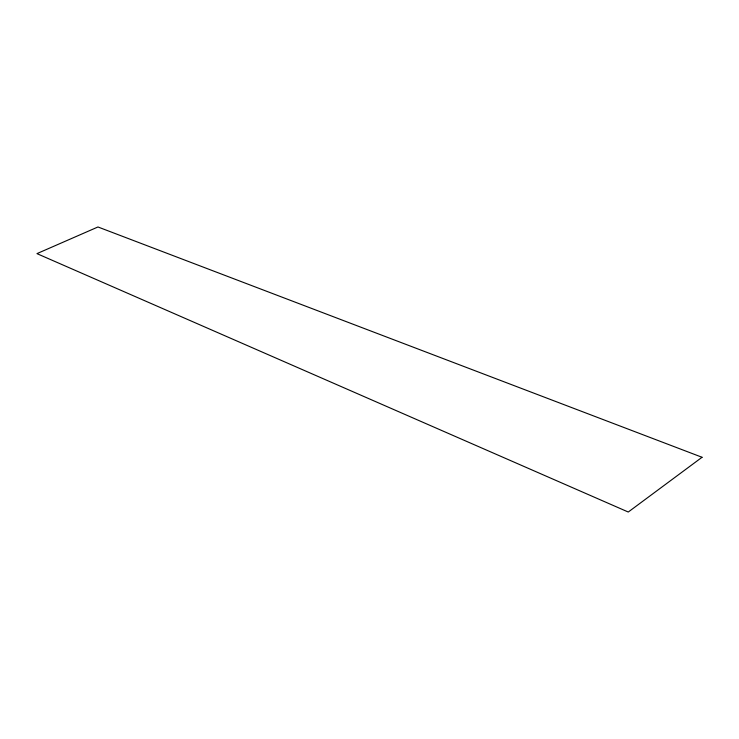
<?xml version="1.0" encoding="UTF-8"?>
<svg xmlns="http://www.w3.org/2000/svg" width="739" height="739" viewBox="0 0 739 739"><rect width="100%" height="100%" fill="white"/><g stroke="black" fill="none" stroke-linecap="round" stroke-linejoin="round"><path stroke-width="1.11" d="M702.05 457.275L628.261 512.025L36.95 253.625L97.964 226.975L702.05 457.275"/></g></svg>
